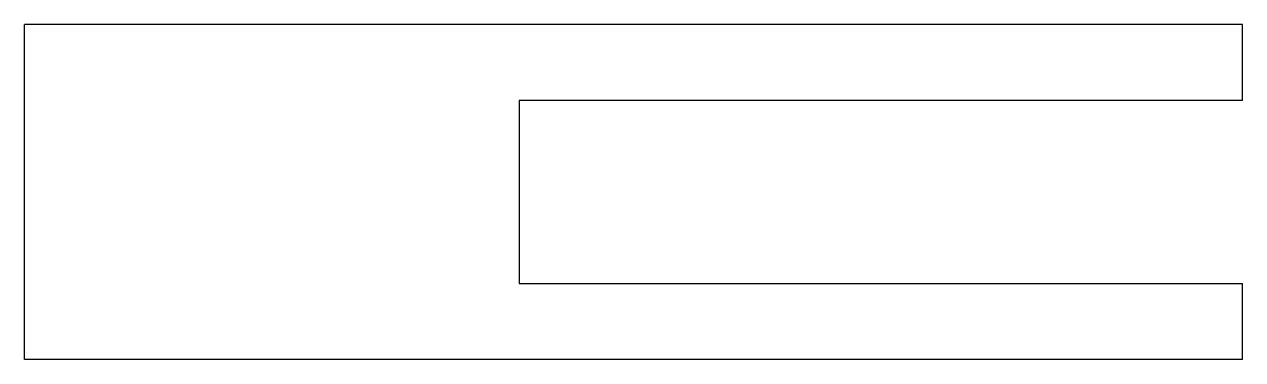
# Model space of a CAD drawing. Header units: metres. Extents: x -52.5 to 27.5, y -22 to 0.
import ezdxf

# ---------------------------------------------------------------- set-up
doc = ezdxf.new("R2010")
doc.units = ezdxf.units.M

msp = doc.modelspace()

# ---------------------------------------------------------------- linework, layer by layer
for points in [[(27.5, 0), (25.9, 0), (24.3, 0), (22.7, 0), (21.1, 0), (19.5, 0), (17.9, 0), (16.3, 0), (14.7, 0), (13.1, 0), (11.5, 0), (9.9, 0), (8.3, 0), (6.7, 0), (5.1, 0), (3.5, 0), (1.9, 0), (0.3, 0), (-1.3, 0), (-2.9, 0), (-4.5, 0), (-6.1, 0), (-7.7, 0), (-9.3, 0), (-10.9, 0), (-12.5, 0), (-14.1, 0), (-15.7, 0), (-17.3, 0), (-18.9, 0), (-20.5, 0), (-22.1, 0), (-23.7, 0), (-25.3, 0), (-26.9, 0), (-28.5, 0), (-30.1, 0), (-31.7, 0), (-33.3, 0), (-34.9, 0), (-36.5, 0), (-38.1, 0), (-39.7, 0), (-41.3, 0), (-42.9, 0), (-44.5, 0), (-46.1, 0), (-47.7, 0), (-49.3, 0), (-50.9, 0), (-52.5, 0)], [(-52.5, -22), (-52.5, -21.56), (-52.5, -21.12), (-52.5, -20.68), (-52.5, -20.24), (-52.5, -19.8), (-52.5, -19.36), (-52.5, -18.92), (-52.5, -18.48), (-52.5, -18.04), (-52.5, -17.6), (-52.5, -17.16), (-52.5, -16.72), (-52.5, -16.28), (-52.5, -15.84), (-52.5, -15.4), (-52.5, -14.96), (-52.5, -14.52), (-52.5, -14.08), (-52.5, -13.64), (-52.5, -13.2), (-52.5, -12.76), (-52.5, -12.32), (-52.5, -11.88), (-52.5, -11.44), (-52.5, -11), (-52.5, -10.56), (-52.5, -10.12), (-52.5, -9.68), (-52.5, -9.24), (-52.5, -8.8), (-52.5, -8.36), (-52.5, -7.92), (-52.5, -7.48), (-52.5, -7.04), (-52.5, -6.6), (-52.5, -6.16), (-52.5, -5.72), (-52.5, -5.28), (-52.5, -4.84), (-52.5, -4.4), (-52.5, -3.96), (-52.5, -3.52), (-52.5, -3.08), (-52.5, -2.64), (-52.5, -2.2), (-52.5, -1.76), (-52.5, -1.32), (-52.5, -0.88), (-52.5, -0.44), (-52.5, 0)], [(27.5, -5), (27.5, -4.9), (27.5, -4.8), (27.5, -4.7), (27.5, -4.6), (27.5, -4.5), (27.5, -4.4), (27.5, -4.3), (27.5, -4.2), (27.5, -4.1), (27.5, -4), (27.5, -3.9), (27.5, -3.8), (27.5, -3.7), (27.5, -3.6), (27.5, -3.5), (27.5, -3.4), (27.5, -3.3), (27.5, -3.2), (27.5, -3.1), (27.5, -3), (27.5, -2.9), (27.5, -2.8), (27.5, -2.7), (27.5, -2.6), (27.5, -2.5), (27.5, -2.4), (27.5, -2.3), (27.5, -2.2), (27.5, -2.1), (27.5, -2), (27.5, -1.9), (27.5, -1.8), (27.5, -1.7), (27.5, -1.6), (27.5, -1.5), (27.5, -1.4), (27.5, -1.3), (27.5, -1.2), (27.5, -1.1), (27.5, -1), (27.5, -0.9), (27.5, -0.8), (27.5, -0.7), (27.5, -0.6), (27.5, -0.5), (27.5, -0.4), (27.5, -0.3), (27.5, -0.2), (27.5, -0.1), (27.5, 0)], [(27.5, -5), (26.55, -5), (25.6, -5), (24.65, -5), (23.7, -5), (22.75, -5), (21.8, -5), (20.85, -5), (19.9, -5), (18.95, -5), (18, -5), (17.05, -5), (16.1, -5), (15.15, -5), (14.2, -5), (13.25, -5), (12.3, -5), (11.35, -5), (10.4, -5), (9.45, -5), (8.5, -5), (7.55, -5), (6.6, -5), (5.65, -5), (4.7, -5), (3.75, -5), (2.8, -5), (1.85, -5), (0.9, -5), (-0.05, -5), (-1, -5), (-1.95, -5), (-2.9, -5), (-3.85, -5), (-4.8, -5), (-5.75, -5), (-6.7, -5), (-7.65, -5), (-8.6, -5), (-9.55, -5), (-10.5, -5), (-11.45, -5), (-12.4, -5), (-13.35, -5), (-14.3, -5), (-15.25, -5), (-16.2, -5), (-17.15, -5), (-18.1, -5), (-19.05, -5), (-20, -5)], [(-20, -5), (-20, -5.24), (-20, -5.48), (-20, -5.72), (-20, -5.96), (-20, -6.2), (-20, -6.44), (-20, -6.68), (-20, -6.92), (-20, -7.16), (-20, -7.4), (-20, -7.64), (-20, -7.88), (-20, -8.12), (-20, -8.36), (-20, -8.6), (-20, -8.84), (-20, -9.08), (-20, -9.32), (-20, -9.56), (-20, -9.8), (-20, -10.04), (-20, -10.28), (-20, -10.52), (-20, -10.76), (-20, -11), (-20, -11.24), (-20, -11.48), (-20, -11.72), (-20, -11.96), (-20, -12.2), (-20, -12.44), (-20, -12.68), (-20, -12.92), (-20, -13.16), (-20, -13.4), (-20, -13.64), (-20, -13.88), (-20, -14.12), (-20, -14.36), (-20, -14.6), (-20, -14.84), (-20, -15.08), (-20, -15.32), (-20, -15.56), (-20, -15.8), (-20, -16.04), (-20, -16.28), (-20, -16.52), (-20, -16.76), (-20, -17)], [(-20, -17), (-19.05, -17), (-18.1, -17), (-17.15, -17), (-16.2, -17), (-15.25, -17), (-14.3, -17), (-13.35, -17), (-12.4, -17), (-11.45, -17), (-10.5, -17), (-9.55, -17), (-8.6, -17), (-7.65, -17), (-6.7, -17), (-5.75, -17), (-4.8, -17), (-3.85, -17), (-2.9, -17), (-1.95, -17), (-1, -17), (-0.05, -17), (0.9, -17), (1.85, -17), (2.8, -17), (3.75, -17), (4.7, -17), (5.65, -17), (6.6, -17), (7.55, -17), (8.5, -17), (9.45, -17), (10.4, -17), (11.35, -17), (12.3, -17), (13.25, -17), (14.2, -17), (15.15, -17), (16.1, -17), (17.05, -17), (18, -17), (18.95, -17), (19.9, -17), (20.85, -17), (21.8, -17), (22.75, -17), (23.7, -17), (24.65, -17), (25.6, -17), (26.55, -17), (27.5, -17)], [(27.5, -22), (27.5, -21.9), (27.5, -21.8), (27.5, -21.7), (27.5, -21.6), (27.5, -21.5), (27.5, -21.4), (27.5, -21.3), (27.5, -21.2), (27.5, -21.1), (27.5, -21), (27.5, -20.9), (27.5, -20.8), (27.5, -20.7), (27.5, -20.6), (27.5, -20.5), (27.5, -20.4), (27.5, -20.3), (27.5, -20.2), (27.5, -20.1), (27.5, -20), (27.5, -19.9), (27.5, -19.8), (27.5, -19.7), (27.5, -19.6), (27.5, -19.5), (27.5, -19.4), (27.5, -19.3), (27.5, -19.2), (27.5, -19.1), (27.5, -19), (27.5, -18.9), (27.5, -18.8), (27.5, -18.7), (27.5, -18.6), (27.5, -18.5), (27.5, -18.4), (27.5, -18.3), (27.5, -18.2), (27.5, -18.1), (27.5, -18), (27.5, -17.9), (27.5, -17.8), (27.5, -17.7), (27.5, -17.6), (27.5, -17.5), (27.5, -17.4), (27.5, -17.3), (27.5, -17.2), (27.5, -17.1), (27.5, -17)], [(27.5, -22), (25.9, -22), (24.3, -22), (22.7, -22), (21.1, -22), (19.5, -22), (17.9, -22), (16.3, -22), (14.7, -22), (13.1, -22), (11.5, -22), (9.9, -22), (8.3, -22), (6.7, -22), (5.1, -22), (3.5, -22), (1.9, -22), (0.3, -22), (-1.3, -22), (-2.9, -22), (-4.5, -22), (-6.1, -22), (-7.7, -22), (-9.3, -22), (-10.9, -22), (-12.5, -22), (-14.1, -22), (-15.7, -22), (-17.3, -22), (-18.9, -22), (-20.5, -22), (-22.1, -22), (-23.7, -22), (-25.3, -22), (-26.9, -22), (-28.5, -22), (-30.1, -22), (-31.7, -22), (-33.3, -22), (-34.9, -22), (-36.5, -22), (-38.1, -22), (-39.7, -22), (-41.3, -22), (-42.9, -22), (-44.5, -22), (-46.1, -22), (-47.7, -22), (-49.3, -22), (-50.9, -22), (-52.5, -22)]]:
    msp.add_lwpolyline(points)

doc.saveas('drawing.dxf')
